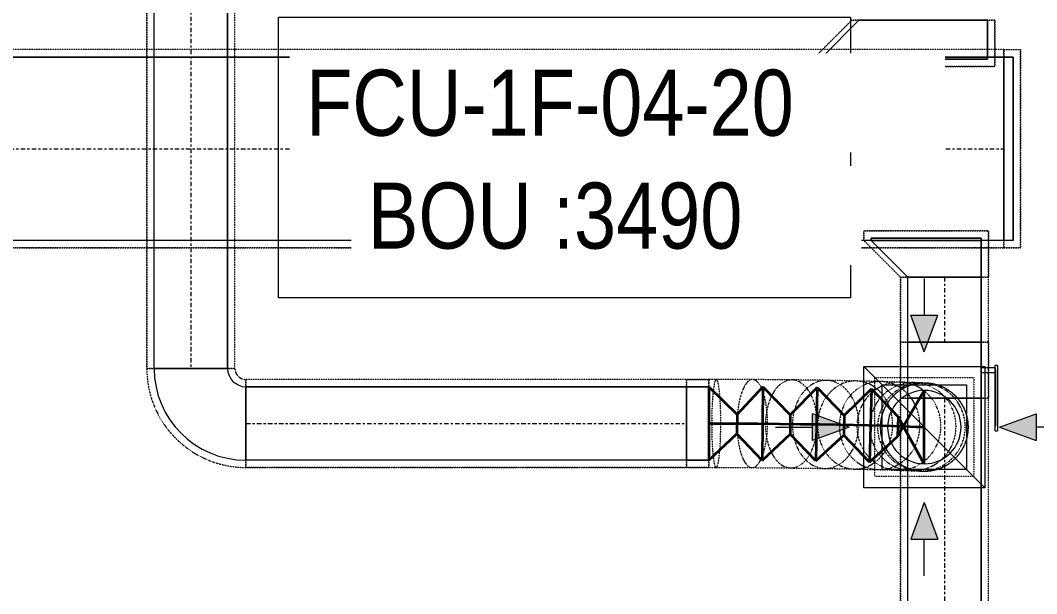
# Model space of a CAD drawing. Header units: inches. Extents: x -83664 to 20107, y -47222 to 19398.
# Drawn here: x 10045 to 12814, y -34224 to -32662 of the extents above; entities that cross this region are included whole.
import ezdxf

# ---------------------------------------------------------------- set-up
doc = ezdxf.new("R2010")
doc.units = ezdxf.units.IN
doc.header["$MEASUREMENT"] = 0
doc.linetypes.add('Center', pattern=[29.999999, 12, -6, 6, -6])
doc.linetypes.add('Hidden 0_50', pattern=[1.0584, 0.5292, -0.5292])
for name, color, linetype, lineweight in [('A-DETL-GENF', 7, 'Continuous', 9), ('M-EQPM-IDEN', 7, 'Continuous', 9), ('M-HVAC-CDFF', 7, 'Continuous', 9), ('M-HVAC-DUCT-CNTR', 7, 'Center', 9)]:
    doc.layers.add(name, color=color, linetype=linetype, lineweight=lineweight)
doc.layers.add('M-HVAC-DUCT', color=7, linetype='Continuous', lineweight=9, true_color=0xffe97f)
doc.layers.add('M-HVAC-DUCT-PATT', color=7, linetype='Continuous', lineweight=35, true_color=0x007f00)
doc.styles.add('Arial Narrow_1', font='ARIALN.TTF', dxfattribs={"height": 1.406642})

# ---------------------------------------------------------------- blocks, each defined once
blk = doc.blocks.new('GCE-AT-Return Air Rectangular Diffuser - 230x230-7597546-FIRST FLOOR AC CONDITIONING LAYOUT - PART A')
at = {"layer": 'A-DETL-GENF', "true_color": 0xff00ff}
for points in [[(0, 205), (36.4, 305), (-36.4, 305)], [(-305, -36.4), (-205, 0), (-305, 36.4)], [(305, -36.4), (305, 36.4), (205, 0)], [(36.4, -305), (0, -205), (-36.4, -305)]]:
    blk.add_hatch(color=6, dxfattribs=at).paths.add_polyline_path(points)
at = {"layer": 'A-DETL-GENF', "color": 6, "true_color": 0xff00ff}
for p, q in [((0, 405), (0, 305)), ((0, 205), (-36.4, 305)), ((-36.4, 305), (36.4, 305)), ((0, 205), (36.4, 305)), ((-165, 165), (165, 165)), ((-165, -165), (-165, 165)), ((-165, 165), (165, -165)), ((165, 165), (165, -165)), ((-205, 0), (-305, 36.4)), ((-305, -36.4), (-305, 36.4)), ((205, 0), (305, 36.4)), ((305, 36.4), (305, -36.4)), ((405, 0), (305, 0)), ((-405, 0), (-305, 0)), ((-205, 0), (-305, -36.4)), ((205, 0), (305, -36.4)), ((165, -165), (-165, -165)), ((0, -205), (-36.4, -305)), ((0, -205), (36.4, -305)), ((-36.4, -305), (36.4, -305)), ((0, -405), (0, -305))]:
    blk.add_line(p, q, dxfattribs=at)
blk = doc.blocks.new('M_Rec Endcap - Standard-8296173-FIRST FLOOR AC CONDITIONING LAYOUT - PART A')
at = {"layer": 'M-HVAC-DUCT', "color": 30, "true_color": 0xff7f00}
for p, q in [((0, 250), (0, -250)), ((0, -250), (0, 250)), ((0, 250), (25, 250)), ((25, 250), (0, 250)), ((25, 250), (25, -250)), ((25, -250), (25, 250)), ((25, -250), (0, -250)), ((25, -250), (0, -250))]:
    blk.add_line(p, q, dxfattribs=at)
blk = doc.blocks.new('M_Rec Tap - Beveled - Standard-7691702-FIRST FLOOR AC CONDITIONING LAYOUT - PART A')
at = {"layer": 'M-HVAC-DUCT', "color": 30, "true_color": 0xff7f00}
for p, q in [((100, 175), (-6.096, 175)), ((-6.096, 175), (100, 175)), ((-6.096, 175), (-6.096, -275)), ((-6.096, -275), (-6.096, 175)), ((100, 175), (100, -175)), ((100, -175), (100, 175)), ((0, -275), (100, -175)), ((0, -275), (100, -175)), ((-6.096, -275), (0, -275)), ((0, -275), (-6.096, -275))]:
    blk.add_line(p, q, dxfattribs=at)
blk = doc.blocks.new('M_Rec Tap - Beveled - Standard-7670352-FIRST FLOOR AC CONDITIONING LAYOUT - PART A')
at = {"layer": 'M-HVAC-DUCT', "color": 30, "true_color": 0xff7f00}
for p, q in [((0, 200), (-6.096, 200)), ((-6.096, -100), (-6.096, 200)), ((-6.096, 200), (-6.096, -100)), ((-6.096, 200), (0, 200)), ((100, 100), (0, 200)), ((100, 100), (0, 200)), ((100, 100), (100, -100)), ((100, -100), (100, 100)), ((-6.096, -100), (100, -100)), ((100, -100), (-6.096, -100))]:
    blk.add_line(p, q, dxfattribs=at)
blk = doc.blocks.new('M_Rectangular Elbow - Radius - 0_75 W-7332084-FIRST FLOOR AC CONDITIONING LAYOUT - PART A')
at = {"layer": 'M-HVAC-DUCT', "color": 6, "true_color": 0xff00ff}
for p, q in [((-100, 150), (100, 150)), ((100, 150), (-100, 150)), ((-150, 100), (-150, -100)), ((-150, -100), (-150, 100))]:
    blk.add_line(p, q, dxfattribs=at)
for radius in [50, 50, 250, 250]:
    blk.add_arc((-150, 150), radius, 270, 0, dxfattribs=at)
blk = doc.blocks.new('M_Rectangular to Round Transition - Angle - 45 Degree-V62-FIRST FLOOR AC CONDITIONING LAYOUT - PART A')
at = {"layer": 'M-HVAC-DUCT', "color": 6, "true_color": 0xff00ff}
for p, q in [((0, 100), (60.4, 100)), ((60.4, 100), (0, 100)), ((0, 100), (0, -100)), ((0, -100), (0, 100)), ((60.4, 0), (60.4, 100)), ((60.4, 0), (60.4, 100)), ((60.4, -100), (60.4, 0)), ((60.4, -100), (60.4, 0)), ((0, -100), (60.4, -100)), ((60.4, -100), (0, -100))]:
    blk.add_line(p, q, dxfattribs=at)
blk = doc.blocks.new('M_Rectangular to Round Transition - Angle - 45 Degree-7626202-FIRST FLOOR AC CONDITIONING LAYOUT - PART A')
at = {"layer": 'M-HVAC-DUCT', "color": 6, "true_color": 0xff00ff}
for p, q in [((132975.6, 86453.8), (133205.6, 86453.8)), ((132975.6, 86223.8), (132975.6, 86453.8)), ((133205.6, 86453.8), (133205.6, 86223.8)), ((133205.6, 86223.8), (132975.6, 86223.8))]:
    blk.add_line(p, q, dxfattribs=at)
for start, end in [(90, 180), (0, 90), (180, 270), (270, 0)]:
    blk.add_arc((133090.6, 86338.8), 100, start, end, dxfattribs=at)
blk = doc.blocks.new('TEMW-ME-DMP-Volume Control Damper - Standard-7399617-FIRST FLOOR AC CONDITIONING LAYOUT - PART A')
at = {"layer": 'M-HVAC-DUCT', "color": 30, "true_color": 0xff7f00}
for p, q in [((-165.1, 138.1), (-165.1, 144.4)), ((-152.4, 144.4), (-165.1, 144.4)), ((0, 144.4), (-152.4, 144.4)), ((-152.4, 144.4), (0, 144.4)), ((12.7, 144.4), (0, 144.4)), ((12.7, 144.4), (12.7, 138.1)), ((-165.1, 138.1), (-152.4, 138.1)), ((0, 138.1), (-152.4, 138.1)), ((-152.4, 138.1), (0, 138.1)), ((-6.3, 100), (-6.3, 138.1)), ((6.4, 138.1), (-6.3, 138.1)), ((6.4, 138.1), (-6.3, 138.1)), ((0, 138.1), (12.7, 138.1)), ((6.4, 138.1), (6.4, 100)), ((-76.2, 100), (-76.2, -100)), ((-76.2, -100), (-76.2, 100)), ((76.2, 100), (-76.2, 100)), ((-76.2, 100), (76.2, 100)), ((-76.2, 100), (76.2, 100)), ((-6.3, 100), (6.4, 100)), ((-6.3, 100), (6.4, 100)), ((76.2, 100), (76.2, -100)), ((76.2, -100), (76.2, 100)), ((-76.2, -100), (76.2, -100)), ((-76.2, -100), (76.2, -100)), ((-76.2, -100), (76.2, -100))]:
    blk.add_line(p, q, dxfattribs=at)
blk = doc.blocks.new('TEMW-SMBZ-HO-BM-HVAC-00002_rvt-1-FIRST FLOOR AC CONDITIONING LAYOUT - PART A')
at = {"layer": 'M-HVAC-DUCT', "color": 6, "linetype": 'Hidden 0_50', "true_color": 0xff00ff}
for p, q in [((161846.5, 66860.3), (161846.5, 64761.8)), ((161846.5, 64761.8), (161846.5, 66860.3)), ((162086.5, 64761.8), (162086.5, 66860.3)), ((162086.5, 64761.8), (162086.5, 66860.3)), ((161846.5, 64761.8), (162086.5, 64761.8)), ((162086.5, 64761.8), (161846.5, 64761.8)), ((162086.5, 64761.8), (161846.5, 64761.8)), ((161846.5, 64761.8), (162086.5, 64761.8)), ((162116.5, 64491.8), (162116.5, 64731.8)), ((162116.5, 64731.8), (162116.5, 64491.8)), ((163316.9, 64731.8), (162116.5, 64731.8)), ((163316.9, 64731.8), (162116.5, 64731.8)), ((162116.5, 64491.8), (162116.5, 64731.8)), ((162116.5, 64731.8), (162116.5, 64491.8)), ((163316.9, 64491.8), (163316.9, 64731.8)), ((163316.9, 64731.8), (163316.9, 64491.8)), ((163316.9, 64731.8), (163377.2, 64731.8)), ((163377.2, 64731.8), (163316.9, 64731.8)), ((163316.9, 64491.8), (163316.9, 64731.8)), ((163316.9, 64731.8), (163316.9, 64491.8)), ((163397.9, 64731.8), (163377.2, 64731.8)), ((163377.2, 64731.8), (163377.2, 64491.8)), ((163377.2, 64731.8), (163377.2, 64491.8)), ((163377.2, 64611.8), (163377.2, 64731.8)), ((163377.2, 64611.8), (163377.2, 64731.8)), ((163496.5, 64731.4), (163397.9, 64731.8)), ((163603.4, 64730.5), (163496.6, 64731.4)), ((163697.5, 64729.2), (163603.6, 64730.5)), ((163778.4, 64727.6), (163697.9, 64729.2)), ((163829.4, 64466.8), (163829.4, 64736.8)), ((163829.4, 64736.8), (164099.4, 64736.8)), ((164099.4, 64736.8), (164099.4, 64466.8)), ((163845.7, 64725.9), (163778.8, 64727.6)), ((163898.9, 64724.3), (163846.2, 64725.9)), ((163937.5, 64723), (163899.4, 64724.3)), ((163961.3, 64722), (163938.1, 64722.9)), ((163969.6, 64721.7), (163961.8, 64722)), ((163377.2, 64491.8), (163377.2, 64611.8)), ((163377.2, 64491.8), (163377.2, 64611.8)), ((162116.5, 64491.8), (163316.9, 64491.8)), ((163316.9, 64491.8), (162116.5, 64491.8)), ((163316.9, 64491.8), (163377.2, 64491.8)), ((163377.2, 64491.8), (163316.9, 64491.8)), ((163377.2, 64491.8), (163397.4, 64491.8)), ((163397.4, 64491.8), (163495.2, 64491.4)), ((163495.1, 64491.4), (163600.9, 64490.5)), ((163600.6, 64490.5), (163693.8, 64489.2)), ((163693.4, 64489.2), (163773.5, 64487.6)), ((163773, 64487.6), (163839.6, 64486)), ((163839.1, 64486), (163891.6, 64484.4)), ((163891.1, 64484.4), (163929.1, 64483.1)), ((163928.6, 64483.1), (163951.8, 64482.2)), ((163951.3, 64482.2), (163959.1, 64481.9)), ((164099.4, 64466.8), (163829.4, 64466.8))]:
    blk.add_line(p, q, dxfattribs=at)
at = {"layer": 'M-HVAC-DUCT', "color": 6, "true_color": 0xff00ff}
for p, q in [((161866.5, 64761.8), (161866.5, 66860.3)), ((161866.5, 64761.8), (161866.5, 66860.3)), ((162066.5, 66860.3), (162066.5, 64761.8)), ((162066.5, 64761.8), (162066.5, 66860.3)), ((162066.5, 64761.8), (161866.5, 64761.8)), ((161866.5, 64761.8), (162066.5, 64761.8)), ((162116.5, 64711.8), (162116.5, 64511.8)), ((162116.5, 64511.8), (162116.5, 64711.8)), ((162116.5, 64711.8), (163316.9, 64711.8)), ((163316.9, 64711.8), (162116.5, 64711.8)), ((163316.9, 64711.8), (163316.9, 64511.8)), ((163316.9, 64511.8), (163316.9, 64711.8)), ((163316.9, 64511.8), (162116.5, 64511.8)), ((163316.9, 64511.8), (162116.5, 64511.8))]:
    blk.add_line(p, q, dxfattribs=at)
at = {"layer": 'M-HVAC-DUCT', "color": 30, "linetype": 'Hidden 0_50', "true_color": 0xff7f00}
for p, q in [((163666.5, 65610.5), (163766.5, 65710.5)), ((163766.5, 65710.5), (163666.5, 65610.5)), ((163766.5, 65710.5), (164156.5, 65710.5)), ((164156.5, 65710.5), (163766.5, 65710.5)), ((164156.5, 65710.5), (164156.5, 65584.4)), ((164156.5, 65584.4), (164156.5, 65710.5)), ((164181, 65630.5), (155413, 65630.5)), ((164181, 65630.5), (155413, 65630.5)), ((164181, 65090.5), (164181, 65630.5)), ((164181, 65630.5), (164181, 65090.5)), ((164181, 65090.5), (164181, 65630.5)), ((164181, 65630.5), (164181, 65090.5)), ((164181, 65630.5), (164226, 65630.5)), ((164181, 65630.5), (164226, 65630.5)), ((164226, 65090.5), (164226, 65630.5)), ((164226, 65630.5), (164226, 65090.5)), ((163666.5, 65584.4), (163666.5, 65610.5)), ((163666.5, 65610.5), (163666.5, 65584.4)), ((164156.5, 65584.4), (163666.5, 65584.4)), ((163666.5, 65584.4), (164156.5, 65584.4)), ((163799.5, 65110.5), (163799.5, 65136.6)), ((163799.5, 65136.6), (164139.5, 65136.6)), ((164139.5, 65136.6), (163799.5, 65136.6)), ((163799.5, 65136.6), (163799.5, 65110.5)), ((164139.5, 65136.6), (164139.5, 65010.5)), ((164139.5, 65010.5), (164139.5, 65136.6)), ((155413, 65090.5), (164181, 65090.5)), ((164181, 65090.5), (155413, 65090.5)), ((163899.5, 65010.5), (163799.5, 65110.5)), ((163799.5, 65110.5), (163899.5, 65010.5)), ((164226, 65090.5), (164181, 65090.5)), ((164181, 65090.5), (164226, 65090.5)), ((164139.5, 65010.5), (163899.5, 65010.5)), ((163899.5, 65010.5), (164139.5, 65010.5)), ((163899.5, 65010.5), (164139.5, 65010.5)), ((164139.5, 65010.5), (163899.5, 65010.5)), ((163899.5, 65010.5), (163899.5, 64833)), ((163899.5, 64833), (163899.5, 65010.5)), ((164139.5, 64833), (164139.5, 65010.5)), ((164139.5, 64833), (164139.5, 65010.5)), ((164139.5, 64833), (163899.5, 64833)), ((163899.5, 64833), (163899.5, 64680.6)), ((163899.5, 64680.6), (163899.5, 64833)), ((163899.5, 64833), (164139.5, 64833)), ((163899.5, 64833), (164139.5, 64833)), ((164139.5, 64833), (163899.5, 64833)), ((164139.5, 64680.6), (164139.5, 64833)), ((164139.5, 64833), (164139.5, 64680.6)), ((163899.5, 64680.6), (164139.5, 64680.6)), ((164139.5, 64680.6), (163899.5, 64680.6)), ((163899.5, 64680.6), (163899.5, 63438.3)), ((163899.5, 63438.3), (163899.5, 64680.6)), ((163899.5, 64680.6), (164139.5, 64680.6)), ((164139.5, 64680.6), (163899.5, 64680.6)), ((164139.5, 63438.3), (164139.5, 64680.6)), ((164139.5, 63438.3), (164139.5, 64680.6))]:
    blk.add_line(p, q, dxfattribs=at)
at = {"layer": 'M-HVAC-DUCT', "color": 30, "true_color": 0xff7f00}
for p, q in [((155413, 65610.5), (164181, 65610.5)), ((164181, 65610.5), (155413, 65610.5)), ((163686.5, 65604.4), (163686.5, 65610.5)), ((164136.5, 65610.5), (163686.5, 65610.5)), ((163686.5, 65610.5), (164136.5, 65610.5)), ((163686.5, 65610.5), (163686.5, 65604.4)), ((164136.5, 65604.4), (163686.5, 65604.4)), ((163686.5, 65604.4), (164136.5, 65604.4)), ((164136.5, 65610.5), (164136.5, 65604.4)), ((164136.5, 65604.4), (164136.5, 65610.5)), ((164181, 65610.5), (164181, 65110.5)), ((164181, 65110.5), (164181, 65610.5)), ((163819.5, 65110.5), (163819.5, 65116.6)), ((163819.5, 65116.6), (164119.5, 65116.6)), ((164119.5, 65116.6), (163819.5, 65116.6)), ((163819.5, 65116.6), (163819.5, 65110.5)), ((164119.5, 65116.6), (164119.5, 65110.5)), ((164119.5, 65110.5), (164119.5, 65116.6)), ((164181, 65110.5), (155413, 65110.5)), ((164181, 65110.5), (155413, 65110.5)), ((163819.5, 65110.5), (164119.5, 65110.5)), ((163819.5, 65110.5), (164119.5, 65110.5)), ((164119.5, 65010.5), (163919.5, 65010.5)), ((163919.5, 65010.5), (164119.5, 65010.5)), ((163919.5, 64833), (163919.5, 65010.5)), ((163919.5, 64833), (163919.5, 65010.5)), ((164119.5, 65010.5), (164119.5, 64833)), ((164119.5, 64833), (164119.5, 65010.5)), ((164119.5, 64833), (163919.5, 64833)), ((163919.5, 64833), (164119.5, 64833)), ((164119.5, 64680.6), (163919.5, 64680.6)), ((163919.5, 64680.6), (164119.5, 64680.6)), ((163919.5, 63438.3), (163919.5, 64680.6)), ((163919.5, 63438.3), (163919.5, 64680.6)), ((164119.5, 64680.6), (164119.5, 63438.3)), ((164119.5, 63438.3), (164119.5, 64680.6))]:
    blk.add_line(p, q, dxfattribs=at)
at = {"layer": 'M-HVAC-DUCT', "color": 6, "linetype": 'Hidden 0_50', "true_color": 0xff00ff}
for centre, radius, start, end in [((162116.5, 64761.8), 270, 180, 270), ((162116.5, 64761.8), 270, 180, 270), ((162116.5, 64761.8), 30, 180, 270), ((162116.5, 64761.8), 30, 180, 270), ((163964.4, 64601.8), 120, 89.3288, 269.3288), ((163964.4, 64601.8), 120, 90, 180), ((163964.4, 64601.8), 120, 269.3288, 89.3288), ((163964.4, 64601.8), 120, 0, 90), ((163964.4, 64601.8), 120, 180, 270), ((163964.4, 64601.8), 120, 270, 0)]:
    blk.add_arc(centre, radius, start, end, dxfattribs=at)
for points in [[(163397.9, 64731.8), (163396.8, 64731.8), (163394.6, 64729), (163391.6, 64716.9), (163388.9, 64697.6), (163386.9, 64672.5), (163385.6, 64643.2), (163385.1, 64611.8), (163385.5, 64580.4), (163386.7, 64551.1), (163388.7, 64525.9), (163391.2, 64506.7), (163394.2, 64494.5), (163396.3, 64491.8), (163397.4, 64491.8)], [(163397.4, 64491.8), (163398.5, 64491.8), (163400.7, 64494.5), (163403.7, 64506.7), (163406.3, 64525.9), (163408.4, 64551.1), (163409.7, 64580.4), (163410.2, 64611.8), (163409.8, 64643.2), (163408.6, 64672.5), (163406.6, 64697.6), (163404.1, 64716.9), (163401.1, 64729), (163399, 64731.8), (163397.9, 64731.8)], [(163496.5, 64731.4), (163492.9, 64731.4), (163485.7, 64728.7), (163475.5, 64716.6), (163466.7, 64697.3), (163459.9, 64672.2), (163455.5, 64642.9), (163453.9, 64611.5), (163455.2, 64580.1), (163459.2, 64550.8), (163465.7, 64525.7), (163474.3, 64506.4), (163484.4, 64494.2), (163491.5, 64491.4), (163495.2, 64491.4)], [(163495.2, 64491.4), (163498.8, 64491.4), (163506, 64494.2), (163516.2, 64506.3), (163525, 64525.5), (163531.8, 64550.7), (163536.2, 64579.9), (163537.8, 64611.3), (163536.6, 64642.7), (163532.5, 64672), (163526, 64697.2), (163517.4, 64716.5), (163507.4, 64728.6), (163500.2, 64731.4), (163496.5, 64731.4)], [(163603.2, 64730.5), (163597.1, 64730.5), (163584.8, 64727.8), (163567.5, 64715.8), (163552.5, 64696.6), (163541, 64671.5), (163533.6, 64642.3), (163530.9, 64610.9), (163533, 64579.4), (163539.9, 64550.1), (163550.9, 64524.9), (163565.5, 64505.6), (163582.6, 64493.4), (163594.9, 64490.5), (163601, 64490.5)], [(163601, 64490.5), (163607.2, 64490.5), (163619.5, 64493.2), (163636.8, 64505.2), (163651.7, 64524.4), (163663.3, 64549.5), (163670.7, 64578.8), (163673.4, 64610.2), (163671.3, 64641.6), (163664.4, 64670.9), (163653.3, 64696.1), (163638.7, 64715.4), (163621.6, 64727.7), (163609.4, 64730.5), (163603.2, 64730.5)], [(163697, 64729.2), (163689.1, 64729.2), (163673.3, 64726.6), (163651.1, 64714.6), (163632, 64695.5), (163617.2, 64670.4), (163607.7, 64641.2), (163604.3, 64609.8), (163607, 64578.4), (163615.8, 64549.1), (163630.1, 64523.8), (163648.8, 64504.4), (163670.7, 64492.1), (163686.4, 64489.2), (163694.3, 64489.2)], [(163694.3, 64489.2), (163702.2, 64489.1), (163718, 64491.8), (163740.1, 64503.8), (163759.3, 64522.9), (163774.1, 64547.9), (163783.5, 64577.1), (163787, 64608.5), (163784.2, 64640), (163775.4, 64669.3), (163761.2, 64694.5), (163742.5, 64714), (163720.6, 64726.2), (163704.9, 64729.1), (163697, 64729.2)], [(163777.4, 64727.6), (163768.5, 64727.7), (163750.6, 64725.1), (163725.5, 64713.2), (163703.8, 64694), (163687.1, 64669), (163676.4, 64639.9), (163672.5, 64608.5), (163675.6, 64577), (163685.6, 64547.7), (163701.7, 64522.4), (163722.9, 64502.9), (163747.7, 64490.6), (163765.5, 64487.7), (163774.5, 64487.6)], [(163844.1, 64725.9), (163834.5, 64726), (163815.4, 64723.5), (163788.5, 64711.6), (163765.3, 64692.5), (163747.3, 64667.5), (163735.9, 64638.4), (163731.7, 64607), (163735.1, 64575.6), (163745.8, 64546.2), (163763.1, 64520.9), (163785.8, 64501.4), (163812.4, 64489), (163831.5, 64486), (163841.1, 64486)], [(163774.5, 64487.6), (163783.4, 64487.5), (163801.3, 64490.1), (163826.4, 64502.1), (163848.1, 64521.2), (163864.8, 64546.2), (163875.5, 64575.3), (163879.4, 64606.7), (163876.3, 64638.2), (163866.3, 64667.5), (163850.2, 64692.8), (163829, 64712.3), (163804.2, 64724.6), (163786.4, 64727.5), (163777.4, 64727.6)], [(163896.7, 64724.4), (163886.7, 64724.5), (163866.8, 64721.9), (163838.7, 64710.1), (163814.5, 64691), (163795.8, 64666.1), (163783.9, 64636.9), (163779.6, 64605.6), (163783.1, 64574.1), (163794.3, 64544.7), (163812.4, 64519.4), (163836.1, 64499.9), (163863.8, 64487.4), (163883.8, 64484.5), (163893.7, 64484.4)], [(163934.8, 64723), (163924.6, 64723.1), (163904, 64720.6), (163875.2, 64708.8), (163850.4, 64689.8), (163831.2, 64664.9), (163819, 64635.7), (163814.6, 64604.4), (163818.2, 64572.9), (163829.7, 64543.5), (163848.3, 64518.1), (163872.7, 64498.6), (163901.2, 64486.1), (163921.6, 64483.2), (163931.9, 64483)], [(163957.9, 64722.1), (163947.5, 64722.2), (163926.7, 64719.7), (163897.4, 64707.9), (163872.2, 64688.9), (163852.7, 64664), (163840.3, 64634.9), (163835.8, 64603.5), (163839.5, 64572.1), (163851.2, 64542.6), (163870.1, 64517.3), (163894.9, 64497.7), (163923.9, 64485.2), (163944.7, 64482.2), (163955.1, 64482.1)], [(163841.1, 64486), (163850.7, 64485.9), (163869.9, 64488.4), (163896.8, 64500.3), (163920, 64519.4), (163937.9, 64544.3), (163949.4, 64573.5), (163953.5, 64604.9), (163950.2, 64636.3), (163939.4, 64665.7), (163922.1, 64691), (163899.4, 64710.5), (163872.8, 64722.9), (163853.7, 64725.8), (163844.1, 64725.9)], [(163965.8, 64721.8), (163955.3, 64721.9), (163934.3, 64719.4), (163904.9, 64707.6), (163879.5, 64688.6), (163860, 64663.7), (163847.5, 64634.6), (163843, 64603.2), (163846.7, 64571.7), (163858.5, 64542.3), (163877.5, 64517), (163902.4, 64497.4), (163931.6, 64484.9), (163952.5, 64481.9), (163962.9, 64481.8)], [(163893.7, 64484.4), (163903.7, 64484.3), (163923.7, 64486.8), (163951.7, 64498.7), (163975.9, 64517.7), (163994.6, 64542.6), (164006.6, 64571.8), (164010.9, 64603.2), (164007.3, 64634.6), (163996.1, 64664), (163978.1, 64689.3), (163954.4, 64708.9), (163926.6, 64721.3), (163906.7, 64724.2), (163896.7, 64724.4)], [(163931.9, 64483), (163942.1, 64482.9), (163962.7, 64485.5), (163991.5, 64497.3), (164016.3, 64516.3), (164035.5, 64541.2), (164047.7, 64570.4), (164052.1, 64601.7), (164048.5, 64633.2), (164036.9, 64662.6), (164018.4, 64687.9), (163994, 64707.5), (163965.5, 64719.9), (163945.1, 64722.9), (163934.8, 64723)], [(163955.1, 64482.1), (163965.5, 64482), (163986.4, 64484.5), (164015.7, 64496.3), (164040.9, 64515.3), (164060.4, 64540.2), (164072.8, 64569.4), (164077.3, 64600.7), (164073.5, 64632.2), (164061.8, 64661.6), (164042.9, 64687), (164018.1, 64706.5), (163989.2, 64719), (163968.4, 64722), (163957.9, 64722.1)], [(163962.9, 64481.8), (163973.4, 64481.7), (163994.4, 64484.2), (164023.8, 64496), (164049.2, 64514.9), (164068.7, 64539.9), (164081.2, 64569), (164085.7, 64600.4), (164082, 64631.8), (164070.2, 64661.2), (164051.2, 64686.6), (164026.3, 64706.2), (163997.1, 64718.6), (163976.2, 64721.6), (163965.8, 64721.8)]]:
    blk.add_open_spline(points, degree=3, dxfattribs=at)
at = {"layer": 'M-HVAC-DUCT-CNTR', "color": 6, "true_color": 0xff00ff}
for p, q in [((161966.5, 66860.3), (161966.5, 64761.8)), ((162116.5, 64611.8), (163316.9, 64611.8))]:
    blk.add_line(p, q, dxfattribs=at)
at = {"layer": 'M-HVAC-DUCT-CNTR', "color": 30, "true_color": 0xff7f00}
for p, q in [((155413, 65360.5), (164181, 65360.5)), ((164019.5, 65010.5), (164019.5, 64833)), ((164019.5, 64680.6), (164019.5, 63438.3))]:
    blk.add_line(p, q, dxfattribs=at)
at = {"layer": 'M-HVAC-DUCT-CNTR', "color": 6, "linetype": 'Continuous', "lineweight": 35, "true_color": 0xff00ff}
blk.add_open_spline([(163377.2, 64611.8), (163751.2, 64611.8), (163964.4, 64601.8), (163964.4, 64601.8)], degree=3, dxfattribs=at)
at = {"layer": 'M-HVAC-DUCT-PATT', "color": 6, "true_color": 0xff00ff}
for p, q in [((163377.2, 64711.8), (163454.2, 64636.6)), ((163377.2, 64711.8), (163377.2, 64511.8)), ((163377.2, 64711.8), (163377.2, 64511.8)), ((163524.2, 64711.2), (163454.2, 64636.6)), ((163524.2, 64711.2), (163522.7, 64511.2)), ((163524.2, 64711.2), (163522.7, 64511.2)), ((163524.2, 64711.2), (163599.4, 64635.5)), ((163672.4, 64709.6), (163599.4, 64635.5)), ((163672.4, 64709.6), (163669.3, 64509.6)), ((163672.4, 64709.6), (163669.3, 64509.6)), ((163672.4, 64709.6), (163746.3, 64633.2)), ((163820.2, 64706.6), (163746.3, 64633.2)), ((163820.2, 64706.6), (163815.1, 64506.6)), ((163820.2, 64706.6), (163815.1, 64506.6)), ((163820.2, 64706.6), (163893.4, 64629.4)), ((163964.4, 64701.8), (163891.7, 64576.3)), ((163964.4, 64501.8), (163964.4, 64701.8)), ((163454.2, 64636.6), (163454, 64583.4)), ((163599.4, 64635.5), (163598.8, 64582.4)), ((163746.3, 64633.2), (163745.3, 64580.1)), ((163893.4, 64629.4), (163891.7, 64576.3)), ((163964.4, 64501.8), (163893.4, 64629.4)), ((163377.2, 64511.8), (163454, 64583.4)), ((163522.7, 64511.2), (163454, 64583.4)), ((163522.7, 64511.2), (163598.8, 64582.4)), ((163669.3, 64509.6), (163598.8, 64582.4)), ((163669.3, 64509.6), (163745.3, 64580.1)), ((163815.1, 64506.6), (163745.3, 64580.1)), ((163815.1, 64506.6), (163891.7, 64576.3))]:
    blk.add_line(p, q, dxfattribs=at)
at = {"layer": 'M-HVAC-CDFF', "color": 6, "linetype": 'Hidden 0_50', "lineweight": 9, "true_color": 0xff00ff}
blk.add_blockref('GCE-AT-Return Air Rectangular Diffuser - 230x230-7597546-FIRST FLOOR AC CONDITIONING LAYOUT - PART A', (163964.4, 64601.8), dxfattribs=at)
at = {"layer": 'M-HVAC-DUCT', "color": 6, "linetype": 'Hidden 0_50', "lineweight": 9, "true_color": 0xff00ff, "extrusion": (0, 0, -1)}
for name, p, rotation in [('M_Rec Tap - Beveled - Standard-7691702-FIRST FLOOR AC CONDITIONING LAYOUT - PART A', (-163961.5, 65610.5), 90), ('M_Rec Tap - Beveled - Standard-7670352-FIRST FLOOR AC CONDITIONING LAYOUT - PART A', (-164019.5, 65110.5), 270), ('TEMW-ME-DMP-Volume Control Damper - Standard-7399617-FIRST FLOOR AC CONDITIONING LAYOUT - PART A', (-164019.5, 64756.8), 90)]:
    blk.add_blockref(name, p, dxfattribs=dict(at, rotation=rotation))
at = {"layer": 'M-HVAC-DUCT', "color": 6, "linetype": 'Hidden 0_50', "lineweight": 9, "true_color": 0xff00ff}
for name, p in [('M_Rec Endcap - Standard-8296173-FIRST FLOOR AC CONDITIONING LAYOUT - PART A', (164181, 65360.5)), ('M_Rectangular to Round Transition - Angle - 45 Degree-V62-FIRST FLOOR AC CONDITIONING LAYOUT - PART A', (163316.9, 64611.8)), ('M_Rectangular to Round Transition - Angle - 45 Degree-7626202-FIRST FLOOR AC CONDITIONING LAYOUT - PART A', (30873.8, -21737.1))]:
    blk.add_blockref(name, p, dxfattribs=at)
at = {"layer": 'M-HVAC-DUCT', "color": 6, "linetype": 'Hidden 0_50', "lineweight": 9, "true_color": 0xff00ff, "rotation": 270}
blk.add_blockref('M_Rectangular Elbow - Radius - 0_75 W-7332084-FIRST FLOOR AC CONDITIONING LAYOUT - PART A', (161966.5, 64611.8), dxfattribs=at)
blk = doc.blocks.new('TEMW-SMBZ-HO-BM-HVAC-00002_rvt-2-FIRST FLOOR AC CONDITIONING LAYOUT - PART A')
at = {"layer": 'M-HVAC-DUCT', "color": 6, "linetype": 'Hidden 0_50', "true_color": 0xff00ff}
for p, q in [((161846.5, 66860.3), (161846.5, 64761.8)), ((161846.5, 64761.8), (161846.5, 66860.3)), ((162086.5, 64761.8), (162086.5, 66860.3)), ((162086.5, 64761.8), (162086.5, 66860.3)), ((161846.5, 64761.8), (162086.5, 64761.8)), ((162086.5, 64761.8), (161846.5, 64761.8)), ((162086.5, 64761.8), (161846.5, 64761.8)), ((161846.5, 64761.8), (162086.5, 64761.8)), ((162116.5, 64491.8), (162116.5, 64731.8)), ((162116.5, 64731.8), (162116.5, 64491.8)), ((163316.9, 64731.8), (162116.5, 64731.8)), ((163316.9, 64731.8), (162116.5, 64731.8)), ((162116.5, 64491.8), (162116.5, 64731.8)), ((162116.5, 64731.8), (162116.5, 64491.8)), ((163316.9, 64491.8), (163316.9, 64731.8)), ((163316.9, 64731.8), (163316.9, 64491.8)), ((163316.9, 64731.8), (163377.2, 64731.8)), ((163377.2, 64731.8), (163316.9, 64731.8)), ((163316.9, 64491.8), (163316.9, 64731.8)), ((163316.9, 64731.8), (163316.9, 64491.8)), ((163397.9, 64731.8), (163377.2, 64731.8)), ((163377.2, 64731.8), (163377.2, 64491.8)), ((163377.2, 64731.8), (163377.2, 64491.8)), ((163377.2, 64611.8), (163377.2, 64731.8)), ((163377.2, 64611.8), (163377.2, 64731.8)), ((163496.5, 64731.4), (163397.9, 64731.8)), ((163603.4, 64730.5), (163496.6, 64731.4)), ((163697.5, 64729.2), (163603.6, 64730.5)), ((163778.4, 64727.6), (163697.9, 64729.2)), ((163829.4, 64466.8), (163829.4, 64736.8)), ((163829.4, 64736.8), (164099.4, 64736.8)), ((164099.4, 64736.8), (164099.4, 64466.8)), ((163845.7, 64725.9), (163778.8, 64727.6)), ((163898.9, 64724.3), (163846.2, 64725.9)), ((163937.5, 64723), (163899.4, 64724.3)), ((163961.3, 64722), (163938.1, 64722.9)), ((163969.6, 64721.7), (163961.8, 64722)), ((163377.2, 64491.8), (163377.2, 64611.8)), ((163377.2, 64491.8), (163377.2, 64611.8)), ((162116.5, 64491.8), (163316.9, 64491.8)), ((163316.9, 64491.8), (162116.5, 64491.8)), ((163316.9, 64491.8), (163377.2, 64491.8)), ((163377.2, 64491.8), (163316.9, 64491.8)), ((163377.2, 64491.8), (163397.4, 64491.8)), ((163397.4, 64491.8), (163495.2, 64491.4)), ((163495.1, 64491.4), (163600.9, 64490.5)), ((163600.6, 64490.5), (163693.8, 64489.2)), ((163693.4, 64489.2), (163773.5, 64487.6)), ((163773, 64487.6), (163839.6, 64486)), ((163839.1, 64486), (163891.6, 64484.4)), ((163891.1, 64484.4), (163929.1, 64483.1)), ((163928.6, 64483.1), (163951.8, 64482.2)), ((163951.3, 64482.2), (163959.1, 64481.9)), ((164099.4, 64466.8), (163829.4, 64466.8))]:
    blk.add_line(p, q, dxfattribs=at)
at = {"layer": 'M-HVAC-DUCT', "color": 6, "true_color": 0xff00ff}
for p, q in [((161866.5, 64761.8), (161866.5, 66860.3)), ((161866.5, 64761.8), (161866.5, 66860.3)), ((162066.5, 66860.3), (162066.5, 64761.8)), ((162066.5, 64761.8), (162066.5, 66860.3)), ((162066.5, 64761.8), (161866.5, 64761.8)), ((161866.5, 64761.8), (162066.5, 64761.8)), ((162116.5, 64711.8), (162116.5, 64511.8)), ((162116.5, 64511.8), (162116.5, 64711.8)), ((162116.5, 64711.8), (163316.9, 64711.8)), ((163316.9, 64711.8), (162116.5, 64711.8)), ((163316.9, 64711.8), (163316.9, 64511.8)), ((163316.9, 64511.8), (163316.9, 64711.8)), ((163316.9, 64511.8), (162116.5, 64511.8)), ((163316.9, 64511.8), (162116.5, 64511.8))]:
    blk.add_line(p, q, dxfattribs=at)
at = {"layer": 'M-HVAC-DUCT', "color": 30, "linetype": 'Hidden 0_50', "true_color": 0xff7f00}
for p, q in [((163666.5, 65610.5), (163766.5, 65710.5)), ((163766.5, 65710.5), (163666.5, 65610.5)), ((163766.5, 65710.5), (164156.5, 65710.5)), ((164156.5, 65710.5), (163766.5, 65710.5)), ((164156.5, 65710.5), (164156.5, 65584.4)), ((164156.5, 65584.4), (164156.5, 65710.5)), ((164181, 65630.5), (155413, 65630.5)), ((164181, 65630.5), (155413, 65630.5)), ((164181, 65090.5), (164181, 65630.5)), ((164181, 65630.5), (164181, 65090.5)), ((164181, 65090.5), (164181, 65630.5)), ((164181, 65630.5), (164181, 65090.5)), ((164181, 65630.5), (164226, 65630.5)), ((164181, 65630.5), (164226, 65630.5)), ((164226, 65090.5), (164226, 65630.5)), ((164226, 65630.5), (164226, 65090.5)), ((163666.5, 65584.4), (163666.5, 65610.5)), ((163666.5, 65610.5), (163666.5, 65584.4)), ((164156.5, 65584.4), (163666.5, 65584.4)), ((163666.5, 65584.4), (164156.5, 65584.4)), ((163799.5, 65110.5), (163799.5, 65136.6)), ((163799.5, 65136.6), (164139.5, 65136.6)), ((164139.5, 65136.6), (163799.5, 65136.6)), ((163799.5, 65136.6), (163799.5, 65110.5)), ((164139.5, 65136.6), (164139.5, 65010.5)), ((164139.5, 65010.5), (164139.5, 65136.6)), ((155413, 65090.5), (164181, 65090.5)), ((164181, 65090.5), (155413, 65090.5)), ((163899.5, 65010.5), (163799.5, 65110.5)), ((163799.5, 65110.5), (163899.5, 65010.5)), ((164226, 65090.5), (164181, 65090.5)), ((164181, 65090.5), (164226, 65090.5)), ((164139.5, 65010.5), (163899.5, 65010.5)), ((163899.5, 65010.5), (164139.5, 65010.5)), ((163899.5, 65010.5), (164139.5, 65010.5)), ((164139.5, 65010.5), (163899.5, 65010.5)), ((163899.5, 65010.5), (163899.5, 64833)), ((163899.5, 64833), (163899.5, 65010.5)), ((164139.5, 64833), (164139.5, 65010.5)), ((164139.5, 64833), (164139.5, 65010.5)), ((164139.5, 64833), (163899.5, 64833)), ((163899.5, 64833), (163899.5, 64680.6)), ((163899.5, 64680.6), (163899.5, 64833)), ((163899.5, 64833), (164139.5, 64833)), ((163899.5, 64833), (164139.5, 64833)), ((164139.5, 64833), (163899.5, 64833)), ((164139.5, 64680.6), (164139.5, 64833)), ((164139.5, 64833), (164139.5, 64680.6)), ((163899.5, 64680.6), (164139.5, 64680.6)), ((164139.5, 64680.6), (163899.5, 64680.6)), ((163899.5, 64680.6), (163899.5, 63438.3)), ((163899.5, 63438.3), (163899.5, 64680.6)), ((163899.5, 64680.6), (164139.5, 64680.6)), ((164139.5, 64680.6), (163899.5, 64680.6)), ((164139.5, 63438.3), (164139.5, 64680.6)), ((164139.5, 63438.3), (164139.5, 64680.6))]:
    blk.add_line(p, q, dxfattribs=at)
at = {"layer": 'M-HVAC-DUCT', "color": 30, "true_color": 0xff7f00}
for p, q in [((155413, 65610.5), (164181, 65610.5)), ((164181, 65610.5), (155413, 65610.5)), ((163686.5, 65604.4), (163686.5, 65610.5)), ((164136.5, 65610.5), (163686.5, 65610.5)), ((163686.5, 65610.5), (164136.5, 65610.5)), ((163686.5, 65610.5), (163686.5, 65604.4)), ((164136.5, 65604.4), (163686.5, 65604.4)), ((163686.5, 65604.4), (164136.5, 65604.4)), ((164136.5, 65610.5), (164136.5, 65604.4)), ((164136.5, 65604.4), (164136.5, 65610.5)), ((164181, 65610.5), (164181, 65110.5)), ((164181, 65110.5), (164181, 65610.5)), ((163819.5, 65110.5), (163819.5, 65116.6)), ((163819.5, 65116.6), (164119.5, 65116.6)), ((164119.5, 65116.6), (163819.5, 65116.6)), ((163819.5, 65116.6), (163819.5, 65110.5)), ((164119.5, 65116.6), (164119.5, 65110.5)), ((164119.5, 65110.5), (164119.5, 65116.6)), ((164181, 65110.5), (155413, 65110.5)), ((164181, 65110.5), (155413, 65110.5)), ((163819.5, 65110.5), (164119.5, 65110.5)), ((163819.5, 65110.5), (164119.5, 65110.5)), ((164119.5, 65010.5), (163919.5, 65010.5)), ((163919.5, 65010.5), (164119.5, 65010.5)), ((163919.5, 64833), (163919.5, 65010.5)), ((163919.5, 64833), (163919.5, 65010.5)), ((164119.5, 65010.5), (164119.5, 64833)), ((164119.5, 64833), (164119.5, 65010.5)), ((164119.5, 64833), (163919.5, 64833)), ((163919.5, 64833), (164119.5, 64833)), ((164119.5, 64680.6), (163919.5, 64680.6)), ((163919.5, 64680.6), (164119.5, 64680.6)), ((163919.5, 63438.3), (163919.5, 64680.6)), ((163919.5, 63438.3), (163919.5, 64680.6)), ((164119.5, 64680.6), (164119.5, 63438.3)), ((164119.5, 63438.3), (164119.5, 64680.6))]:
    blk.add_line(p, q, dxfattribs=at)
at = {"layer": 'M-HVAC-DUCT', "color": 6, "linetype": 'Hidden 0_50', "true_color": 0xff00ff}
for centre, radius, start, end in [((162116.5, 64761.8), 270, 180, 270), ((162116.5, 64761.8), 270, 180, 270), ((162116.5, 64761.8), 30, 180, 270), ((162116.5, 64761.8), 30, 180, 270), ((163964.4, 64601.8), 120, 89.3288, 269.3288), ((163964.4, 64601.8), 120, 90, 180), ((163964.4, 64601.8), 120, 269.3288, 89.3288), ((163964.4, 64601.8), 120, 0, 90), ((163964.4, 64601.8), 120, 180, 270), ((163964.4, 64601.8), 120, 270, 0)]:
    blk.add_arc(centre, radius, start, end, dxfattribs=at)
for points in [[(163397.9, 64731.8), (163396.8, 64731.8), (163394.6, 64729), (163391.6, 64716.9), (163388.9, 64697.6), (163386.9, 64672.5), (163385.6, 64643.2), (163385.1, 64611.8), (163385.5, 64580.4), (163386.7, 64551.1), (163388.7, 64525.9), (163391.2, 64506.7), (163394.2, 64494.5), (163396.3, 64491.8), (163397.4, 64491.8)], [(163397.4, 64491.8), (163398.5, 64491.8), (163400.7, 64494.5), (163403.7, 64506.7), (163406.3, 64525.9), (163408.4, 64551.1), (163409.7, 64580.4), (163410.2, 64611.8), (163409.8, 64643.2), (163408.6, 64672.5), (163406.6, 64697.6), (163404.1, 64716.9), (163401.1, 64729), (163399, 64731.8), (163397.9, 64731.8)], [(163496.5, 64731.4), (163492.9, 64731.4), (163485.7, 64728.7), (163475.5, 64716.6), (163466.7, 64697.3), (163459.9, 64672.2), (163455.5, 64642.9), (163453.9, 64611.5), (163455.2, 64580.1), (163459.2, 64550.8), (163465.7, 64525.7), (163474.3, 64506.4), (163484.4, 64494.2), (163491.5, 64491.4), (163495.2, 64491.4)], [(163495.2, 64491.4), (163498.8, 64491.4), (163506, 64494.2), (163516.2, 64506.3), (163525, 64525.5), (163531.8, 64550.7), (163536.2, 64579.9), (163537.8, 64611.3), (163536.6, 64642.7), (163532.5, 64672), (163526, 64697.2), (163517.4, 64716.5), (163507.4, 64728.6), (163500.2, 64731.4), (163496.5, 64731.4)], [(163603.2, 64730.5), (163597.1, 64730.5), (163584.8, 64727.8), (163567.5, 64715.8), (163552.5, 64696.6), (163541, 64671.5), (163533.6, 64642.3), (163530.9, 64610.9), (163533, 64579.4), (163539.9, 64550.1), (163550.9, 64524.9), (163565.5, 64505.6), (163582.6, 64493.4), (163594.9, 64490.5), (163601, 64490.5)], [(163601, 64490.5), (163607.2, 64490.5), (163619.5, 64493.2), (163636.8, 64505.2), (163651.7, 64524.4), (163663.3, 64549.5), (163670.7, 64578.8), (163673.4, 64610.2), (163671.3, 64641.6), (163664.4, 64670.9), (163653.3, 64696.1), (163638.7, 64715.4), (163621.6, 64727.7), (163609.4, 64730.5), (163603.2, 64730.5)], [(163697, 64729.2), (163689.1, 64729.2), (163673.3, 64726.6), (163651.1, 64714.6), (163632, 64695.5), (163617.2, 64670.4), (163607.7, 64641.2), (163604.3, 64609.8), (163607, 64578.4), (163615.8, 64549.1), (163630.1, 64523.8), (163648.8, 64504.4), (163670.7, 64492.1), (163686.4, 64489.2), (163694.3, 64489.2)], [(163694.3, 64489.2), (163702.2, 64489.1), (163718, 64491.8), (163740.1, 64503.8), (163759.3, 64522.9), (163774.1, 64547.9), (163783.5, 64577.1), (163787, 64608.5), (163784.2, 64640), (163775.4, 64669.3), (163761.2, 64694.5), (163742.5, 64714), (163720.6, 64726.2), (163704.9, 64729.1), (163697, 64729.2)], [(163777.4, 64727.6), (163768.5, 64727.7), (163750.6, 64725.1), (163725.5, 64713.2), (163703.8, 64694), (163687.1, 64669), (163676.4, 64639.9), (163672.5, 64608.5), (163675.6, 64577), (163685.6, 64547.7), (163701.7, 64522.4), (163722.9, 64502.9), (163747.7, 64490.6), (163765.5, 64487.7), (163774.5, 64487.6)], [(163844.1, 64725.9), (163834.5, 64726), (163815.4, 64723.5), (163788.5, 64711.6), (163765.3, 64692.5), (163747.3, 64667.5), (163735.9, 64638.4), (163731.7, 64607), (163735.1, 64575.6), (163745.8, 64546.2), (163763.1, 64520.9), (163785.8, 64501.4), (163812.4, 64489), (163831.5, 64486), (163841.1, 64486)], [(163774.5, 64487.6), (163783.4, 64487.5), (163801.3, 64490.1), (163826.4, 64502.1), (163848.1, 64521.2), (163864.8, 64546.2), (163875.5, 64575.3), (163879.4, 64606.7), (163876.3, 64638.2), (163866.3, 64667.5), (163850.2, 64692.8), (163829, 64712.3), (163804.2, 64724.6), (163786.4, 64727.5), (163777.4, 64727.6)], [(163896.7, 64724.4), (163886.7, 64724.5), (163866.8, 64721.9), (163838.7, 64710.1), (163814.5, 64691), (163795.8, 64666.1), (163783.9, 64636.9), (163779.6, 64605.6), (163783.1, 64574.1), (163794.3, 64544.7), (163812.4, 64519.4), (163836.1, 64499.9), (163863.8, 64487.4), (163883.8, 64484.5), (163893.7, 64484.4)], [(163934.8, 64723), (163924.6, 64723.1), (163904, 64720.6), (163875.2, 64708.8), (163850.4, 64689.8), (163831.2, 64664.9), (163819, 64635.7), (163814.6, 64604.4), (163818.2, 64572.9), (163829.7, 64543.5), (163848.3, 64518.1), (163872.7, 64498.6), (163901.2, 64486.1), (163921.6, 64483.2), (163931.9, 64483)], [(163957.9, 64722.1), (163947.5, 64722.2), (163926.7, 64719.7), (163897.4, 64707.9), (163872.2, 64688.9), (163852.7, 64664), (163840.3, 64634.9), (163835.8, 64603.5), (163839.5, 64572.1), (163851.2, 64542.6), (163870.1, 64517.3), (163894.9, 64497.7), (163923.9, 64485.2), (163944.7, 64482.2), (163955.1, 64482.1)], [(163841.1, 64486), (163850.7, 64485.9), (163869.9, 64488.4), (163896.8, 64500.3), (163920, 64519.4), (163937.9, 64544.3), (163949.4, 64573.5), (163953.5, 64604.9), (163950.2, 64636.3), (163939.4, 64665.7), (163922.1, 64691), (163899.4, 64710.5), (163872.8, 64722.9), (163853.7, 64725.8), (163844.1, 64725.9)], [(163965.8, 64721.8), (163955.3, 64721.9), (163934.3, 64719.4), (163904.9, 64707.6), (163879.5, 64688.6), (163860, 64663.7), (163847.5, 64634.6), (163843, 64603.2), (163846.7, 64571.7), (163858.5, 64542.3), (163877.5, 64517), (163902.4, 64497.4), (163931.6, 64484.9), (163952.5, 64481.9), (163962.9, 64481.8)], [(163893.7, 64484.4), (163903.7, 64484.3), (163923.7, 64486.8), (163951.7, 64498.7), (163975.9, 64517.7), (163994.6, 64542.6), (164006.6, 64571.8), (164010.9, 64603.2), (164007.3, 64634.6), (163996.1, 64664), (163978.1, 64689.3), (163954.4, 64708.9), (163926.6, 64721.3), (163906.7, 64724.2), (163896.7, 64724.4)], [(163931.9, 64483), (163942.1, 64482.9), (163962.7, 64485.5), (163991.5, 64497.3), (164016.3, 64516.3), (164035.5, 64541.2), (164047.7, 64570.4), (164052.1, 64601.7), (164048.5, 64633.2), (164036.9, 64662.6), (164018.4, 64687.9), (163994, 64707.5), (163965.5, 64719.9), (163945.1, 64722.9), (163934.8, 64723)], [(163955.1, 64482.1), (163965.5, 64482), (163986.4, 64484.5), (164015.7, 64496.3), (164040.9, 64515.3), (164060.4, 64540.2), (164072.8, 64569.4), (164077.3, 64600.7), (164073.5, 64632.2), (164061.8, 64661.6), (164042.9, 64687), (164018.1, 64706.5), (163989.2, 64719), (163968.4, 64722), (163957.9, 64722.1)], [(163962.9, 64481.8), (163973.4, 64481.7), (163994.4, 64484.2), (164023.8, 64496), (164049.2, 64514.9), (164068.7, 64539.9), (164081.2, 64569), (164085.7, 64600.4), (164082, 64631.8), (164070.2, 64661.2), (164051.2, 64686.6), (164026.3, 64706.2), (163997.1, 64718.6), (163976.2, 64721.6), (163965.8, 64721.8)]]:
    blk.add_open_spline(points, degree=3, dxfattribs=at)
at = {"layer": 'M-HVAC-DUCT-CNTR', "color": 6, "true_color": 0xff00ff}
for p, q in [((161966.5, 66860.3), (161966.5, 64761.8)), ((162116.5, 64611.8), (163316.9, 64611.8))]:
    blk.add_line(p, q, dxfattribs=at)
at = {"layer": 'M-HVAC-DUCT-CNTR', "color": 30, "true_color": 0xff7f00}
for p, q in [((155413, 65360.5), (164181, 65360.5)), ((164019.5, 65010.5), (164019.5, 64833)), ((164019.5, 64680.6), (164019.5, 63438.3))]:
    blk.add_line(p, q, dxfattribs=at)
at = {"layer": 'M-HVAC-DUCT-CNTR', "color": 6, "linetype": 'Continuous', "lineweight": 35, "true_color": 0xff00ff}
blk.add_open_spline([(163377.2, 64611.8), (163751.2, 64611.8), (163964.4, 64601.8), (163964.4, 64601.8)], degree=3, dxfattribs=at)
at = {"layer": 'M-HVAC-DUCT-PATT', "color": 6, "true_color": 0xff00ff}
for p, q in [((163377.2, 64711.8), (163454.2, 64636.6)), ((163377.2, 64711.8), (163377.2, 64511.8)), ((163377.2, 64711.8), (163377.2, 64511.8)), ((163524.2, 64711.2), (163454.2, 64636.6)), ((163524.2, 64711.2), (163522.7, 64511.2)), ((163524.2, 64711.2), (163522.7, 64511.2)), ((163524.2, 64711.2), (163599.4, 64635.5)), ((163672.4, 64709.6), (163599.4, 64635.5)), ((163672.4, 64709.6), (163669.3, 64509.6)), ((163672.4, 64709.6), (163669.3, 64509.6)), ((163672.4, 64709.6), (163746.3, 64633.2)), ((163820.2, 64706.6), (163746.3, 64633.2)), ((163820.2, 64706.6), (163815.1, 64506.6)), ((163820.2, 64706.6), (163815.1, 64506.6)), ((163820.2, 64706.6), (163893.4, 64629.4)), ((163964.4, 64701.8), (163891.7, 64576.3)), ((163964.4, 64501.8), (163964.4, 64701.8)), ((163454.2, 64636.6), (163454, 64583.4)), ((163599.4, 64635.5), (163598.8, 64582.4)), ((163746.3, 64633.2), (163745.3, 64580.1)), ((163893.4, 64629.4), (163891.7, 64576.3)), ((163964.4, 64501.8), (163893.4, 64629.4)), ((163377.2, 64511.8), (163454, 64583.4)), ((163522.7, 64511.2), (163454, 64583.4)), ((163522.7, 64511.2), (163598.8, 64582.4)), ((163669.3, 64509.6), (163598.8, 64582.4)), ((163669.3, 64509.6), (163745.3, 64580.1)), ((163815.1, 64506.6), (163745.3, 64580.1)), ((163815.1, 64506.6), (163891.7, 64576.3))]:
    blk.add_line(p, q, dxfattribs=at)
at = {"layer": 'M-HVAC-CDFF', "color": 6, "linetype": 'Hidden 0_50', "lineweight": 9, "true_color": 0xff00ff}
blk.add_blockref('GCE-AT-Return Air Rectangular Diffuser - 230x230-7597546-FIRST FLOOR AC CONDITIONING LAYOUT - PART A', (163964.4, 64601.8), dxfattribs=at)
at = {"layer": 'M-HVAC-DUCT', "color": 6, "linetype": 'Hidden 0_50', "lineweight": 9, "true_color": 0xff00ff, "extrusion": (0, 0, -1)}
for name, p, rotation in [('M_Rec Tap - Beveled - Standard-7691702-FIRST FLOOR AC CONDITIONING LAYOUT - PART A', (-163961.5, 65610.5), 90), ('M_Rec Tap - Beveled - Standard-7670352-FIRST FLOOR AC CONDITIONING LAYOUT - PART A', (-164019.5, 65110.5), 270), ('TEMW-ME-DMP-Volume Control Damper - Standard-7399617-FIRST FLOOR AC CONDITIONING LAYOUT - PART A', (-164019.5, 64756.8), 90)]:
    blk.add_blockref(name, p, dxfattribs=dict(at, rotation=rotation))
at = {"layer": 'M-HVAC-DUCT', "color": 6, "linetype": 'Hidden 0_50', "lineweight": 9, "true_color": 0xff00ff}
for name, p in [('M_Rec Endcap - Standard-8296173-FIRST FLOOR AC CONDITIONING LAYOUT - PART A', (164181, 65360.5)), ('M_Rectangular to Round Transition - Angle - 45 Degree-V62-FIRST FLOOR AC CONDITIONING LAYOUT - PART A', (163316.9, 64611.8)), ('M_Rectangular to Round Transition - Angle - 45 Degree-7626202-FIRST FLOOR AC CONDITIONING LAYOUT - PART A', (30873.8, -21737.1))]:
    blk.add_blockref(name, p, dxfattribs=at)
at = {"layer": 'M-HVAC-DUCT', "color": 6, "linetype": 'Hidden 0_50', "lineweight": 9, "true_color": 0xff00ff, "rotation": 270}
blk.add_blockref('M_Rectangular Elbow - Radius - 0_75 W-7332084-FIRST FLOOR AC CONDITIONING LAYOUT - PART A', (161966.5, 64611.8), dxfattribs=at)

msp = doc.modelspace()

# ---------------------------------------------------------------- linework, layer by layer
at = {"layer": 'M-EQPM-IDEN', "flags": 128}
msp.add_lwpolyline([(10748.5, -32653.2), (12307, -32653.2), (12307, -33418.2), (10748.5, -33418.2)], close=True, dxfattribs=at)

# ---------------------------------------------------------------- block references
at = {"lineweight": 5}
for name in ['TEMW-SMBZ-HO-BM-HVAC-00002_rvt-1-FIRST FLOOR AC CONDITIONING LAYOUT - PART A', 'TEMW-SMBZ-HO-BM-HVAC-00002_rvt-2-FIRST FLOOR AC CONDITIONING LAYOUT - PART A']:
    msp.add_blockref(name, (-151456.7, -98372.2), dxfattribs=at)

# ---------------------------------------------------------------- next in the draw order: texts
at = {"layer": 'M-EQPM-IDEN', "char_height": 180, "attachment_point": 1, "style": 'Arial Narrow_1', "bg_fill": 3, "box_fill_scale": 1.25, "bg_fill_color": 256, "bg_fill_true_color": 13158600, "bg_fill_transparency": 0}
for s, insert, width in [('FCU-1F-04-20', (10823.5, -32796.3), 1695.569), ('BOU :3490', (10992.1, -33103.9), 1298.734)]:
    msp.add_mtext(s, dxfattribs=dict(at, insert=insert, width=width))

doc.saveas('drawing.dxf')
